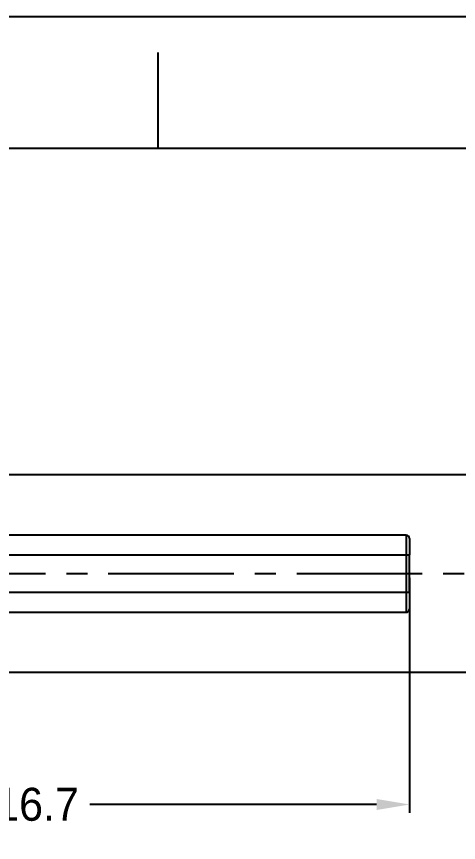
# Model space of a CAD drawing. Extents: x 10319 to 11160, y -16029 to -15435.
# Drawn here: x 10517.4 to 10584.5, y -15559.9 to -15434.6 of the extents above; entities that cross this region are included whole.
import ezdxf

# ---------------------------------------------------------------- set-up
doc = ezdxf.new("R2010")
doc.units = 0
doc.header["$MEASUREMENT"] = 0
doc.linetypes.add('CENTER2', pattern=[28.575, 19.05, -3.175, 3.175, -3.175])
doc.layers.get('0').update_dxf_attribs({"linetype": 'CONTINUOUS'})
doc.layers.get('Defpoints').update_dxf_attribs({"linetype": 'CONTINUOUS'})
doc.layers.add('CENTER', color=1, linetype='CENTER2')
doc.layers.add('FORM', color=7, linetype='CONTINUOUS')
doc.layers.add('DIM_', color=3, linetype='CONTINUOUS', lineweight=9)
doc.styles.get("Standard").update_dxf_attribs({"font": 'Gulim.ttf'})
doc.dimstyles.new('사본(2) STANDARD', dxfattribs={"dimscale": 0, "dimtxt": 5, "dimasz": 5, "dimexe": 1.25, "dimexo": 0.625, "dimgap": 1.5, "dimtad": 3, "dimtih": 1, "dimtoh": 1, "dimdec": 1, "dimzin": 9, "dimdsep": 46, "dimtxsty": 'Standard', "dimcen": 2.5, "dimclrd": 3, "dimclre": 3, "dimclrt": 4, "dimadec": 0, "dimazin": 0, "dimtfac": 1, "dimtdec": 1, "dimtmove": 0, "dimatfit": 3, "dimfxl": 1.25, "dimtfill": 1, "dimtolj": 1, "dimtzin": 0, "dimarcsym": 0})

# ---------------------------------------------------------------- blocks, each defined once
blk = doc.blocks.new('*D120')
at = {"layer": 'Defpoints', "color": 0, "transparency": 16777216}
for p in [(10458.41, -15519.13), (10631.13, -15519.13), (10631.13, -15574.13)]:
    blk.add_point(p, dxfattribs=at)
at = {"layer": 'DIM_', "color": 3, "lineweight": -2, "transparency": 16777216}
for p, q in [((10458.41, -15519.75), (10458.41, -15575.38)), ((10631.13, -15519.75), (10631.13, -15575.38)), ((10463.41, -15574.13), (10534.93, -15574.13)), ((10626.13, -15574.13), (10554.61, -15574.13))]:
    blk.add_line(p, q, dxfattribs=at)
at = {"layer": 'DIM_', "color": 3, "transparency": 16777216}
for points in [[(10463.41, -15573.29), (10463.41, -15574.96), (10458.41, -15574.13)], [(10626.13, -15573.29), (10626.13, -15574.96), (10631.13, -15574.13)]]:
    blk.add_solid(points, dxfattribs=at)
at = {"layer": 'DIM_', "color": 4, "transparency": 16777216, "insert": (10544.77, -15574.13), "char_height": 5, "attachment_point": 5, "bg_fill": 3, "box_fill_scale": 1.25, "bg_fill_color": 256, "bg_fill_true_color": 13158600, "bg_fill_transparency": 0}
blk.add_mtext('\\A1;172.7', dxfattribs=at)
blk = doc.blocks.new('*D121')
at = {"layer": 'Defpoints', "color": 0, "transparency": 16777216}
for p in [(10460.38, -15519.13), (10577.06, -15519.13), (10460.38, -15554.13)]:
    blk.add_point(p, dxfattribs=at)
at = {"layer": 'DIM_', "color": 3, "lineweight": -2, "transparency": 16777216}
for p, q in [((10460.38, -15519.75), (10460.38, -15555.38)), ((10577.06, -15519.75), (10577.06, -15555.38)), ((10465.38, -15554.13), (10508.88, -15554.13)), ((10572.06, -15554.13), (10528.56, -15554.13))]:
    blk.add_line(p, q, dxfattribs=at)
at = {"layer": 'DIM_', "color": 3, "transparency": 16777216}
for points in [[(10465.38, -15553.29), (10465.38, -15554.96), (10460.38, -15554.13)], [(10572.06, -15553.29), (10572.06, -15554.96), (10577.06, -15554.13)]]:
    blk.add_solid(points, dxfattribs=at)
at = {"layer": 'DIM_', "color": 4, "transparency": 16777216, "insert": (10518.72, -15554.13), "char_height": 5, "attachment_point": 5, "bg_fill": 3, "box_fill_scale": 1.25, "bg_fill_color": 256, "bg_fill_true_color": 13158600, "bg_fill_transparency": 0}
blk.add_mtext('\\A1;116.7', dxfattribs=at)

msp = doc.modelspace()

# ---------------------------------------------------------------- linework, layer by layer
at = {"linetype": 'Continuous', "extrusion": (-1.22465e-16, -1, 0)}
for p, q in [((10621.98, -15504.13), (10502.34, -15504.13)), ((10576.56, -15513.28), (10507.24, -15513.28)), ((10576.56, -15513.28), (10576.56, -15516.28)), ((10577.06, -15513.78), (10577.06, -15516.28)), ((10508.05, -15516.28), (10576.56, -15516.28)), ((10576.56, -15516.28), (10577.06, -15516.28)), ((10576.56, -15516.28), (10576.56, -15521.98)), ((10577.06, -15521.98), (10577.06, -15516.28)), ((10576.56, -15521.98), (10508.05, -15521.98)), ((10577.06, -15521.98), (10576.56, -15521.98)), ((10576.56, -15521.98), (10576.56, -15524.98)), ((10577.06, -15521.98), (10577.06, -15524.48)), ((10507.24, -15524.98), (10576.56, -15524.98)), ((10621.98, -15534.13), (10502.32, -15534.13))]:
    msp.add_line(p, q, dxfattribs=at)
at = {"linetype": 'Continuous'}
for centre, start, end in [((10576.56, -15513.78), 0, 90), ((10576.56, -15524.48), 270, 0)]:
    msp.add_arc(centre, 0.5, start, end, dxfattribs=at)
at = {"layer": 'CENTER'}
msp.add_line((10636.13, -15519.13), (10453.41, -15519.13), dxfattribs=at)
at = {"layer": 'FORM', "color": 7, "linetype": 'Continuous'}
for p, q in [((10318.66, -15434.62), (11159.66, -15434.62)), ((10538.92, -15454.65), (10538.92, -15440.09)), ((11139.63, -15454.65), (10338.68, -15454.65))]:
    msp.add_line(p, q, dxfattribs=at)

# ---------------------------------------------------------------- next in the draw order: dimensions: what is measured, and where the dimension line sits
at = {"layer": 'DIM_'}
dim = msp.add_linear_dim(base=(10631.13, -15574.13), p1=(10458.41, -15519.13), p2=(10631.13, -15519.13), dimstyle='사본(2) STANDARD', override={"dimscale": 1, "dimtad": 0}, dxfattribs=at)
dim.commit()
dim.dimension.update_dxf_attribs({"geometry": '*D120', "text_midpoint": (10544.77, -15574.13)})

# ---------------------------------------------------------------- next in the draw order: dimensions: what is measured, and where the dimension line sits
dim = msp.add_linear_dim(base=(10460.38, -15554.13), p1=(10577.06, -15519.13), p2=(10460.38, -15519.13), dimstyle='사본(2) STANDARD', override={"dimscale": 1, "dimtad": 0}, dxfattribs=at)
dim.commit()
dim.dimension.update_dxf_attribs({"geometry": '*D121', "text_midpoint": (10518.72, -15554.13)})

doc.saveas('drawing.dxf')
